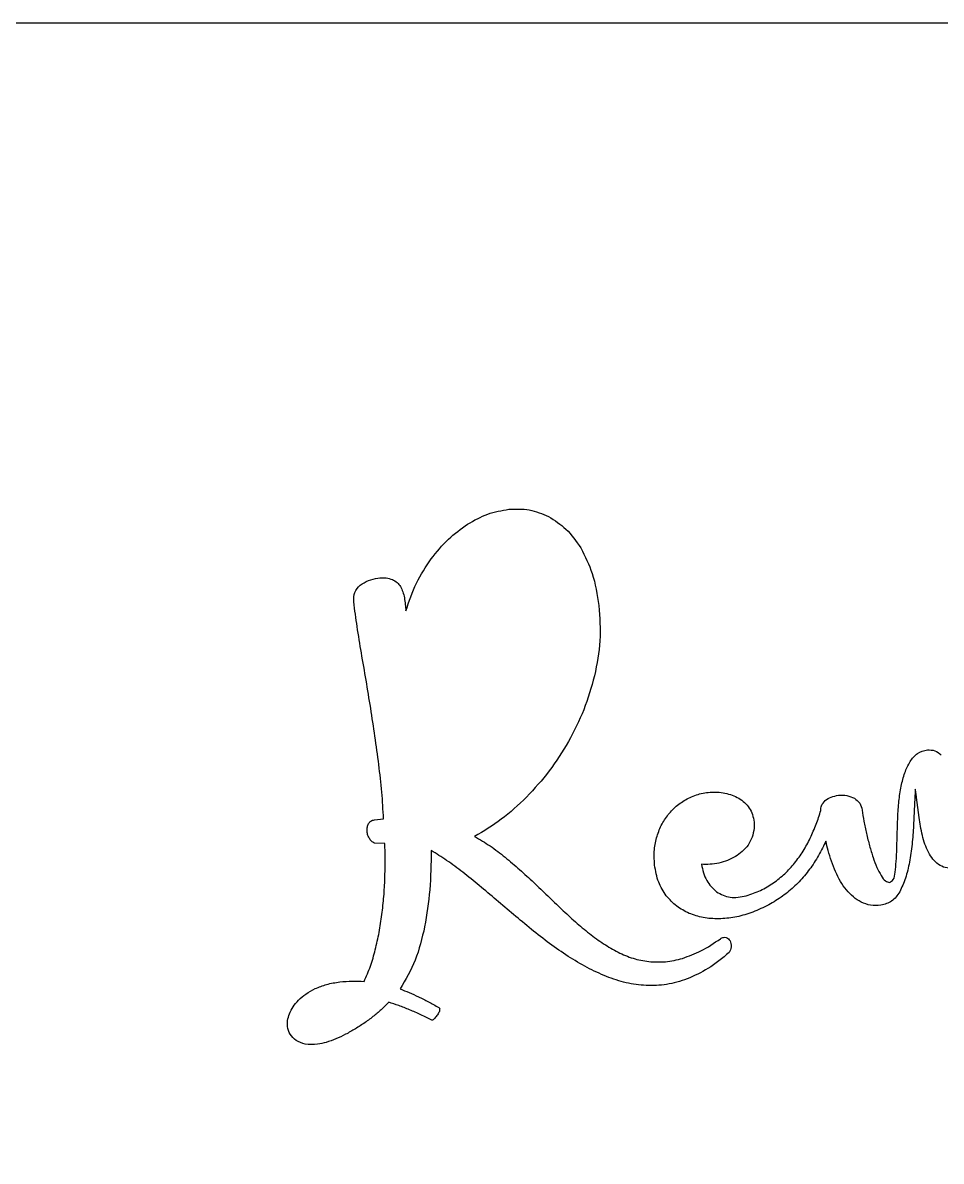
# Model space of a CAD drawing. Header units: millimetres. Extents: x -310 to 60, y -185 to 185.
# Drawn here: x -125.47 to -93.96, y 145.89 to 184.97 of the extents above; entities that cross this region are included whole.
import ezdxf

# ---------------------------------------------------------------- set-up
doc = ezdxf.new("R2010")
doc.units = ezdxf.units.MM
doc.layers.get('0').update_dxf_attribs({"linetype": 'CONTINUOUS'})

msp = doc.modelspace()

# ---------------------------------------------------------------- linework, layer by layer
for p, q in [((-94.724, 157.691), (-94.809, 158.382)), ((-113.405, 157.61), (-113.095, 157.648)), ((-113.051, 156.795), (-113.404, 156.812))]:
    msp.add_line(p, q)
msp.add_lwpolyline([(-200.681, -184.932), (-200.681, -185.032), (-240.681, -185.032), (-240.681, -184.932), (-245.424, -180.189), (-265.424, -180.189), (-270.262, -185.032), (-305.471, -185.032), (-310.471, -180.224), (-310.471, 179.968), (-305.471, 184.968), (54.529, 184.968), (59.529, 179.968), (59.529, -180.032), (54.529, -185.032), (19.319, -185.032), (14.482, -180.189), (-5.518, -180.189), (-10.261, -184.932), (-10.261, -185.032), (-50.261, -185.032), (-50.261, -184.932), (-55.004, -180.189), (-195.939, -180.189)], close=True)
for points, knots in [([(-110.214, 167.759), (-109.988, 167.888), (-109.546, 168.141), (-109.046, 168.228), (-108.802, 168.27)], [0, 0, 0, 0, 0.0776137, 0.151228, 0.151228, 0.151228, 0.151228]), ([(-108.802, 168.27), (-108.564, 168.28), (-108.089, 168.298), (-107.653, 168.113), (-107.435, 168.021)], [0, 0, 0, 0, 0.0706043, 0.1404421, 0.1404421, 0.1404421, 0.1404421]), ([(-111.464, 166.565), (-111.275, 166.802), (-110.912, 167.256), (-110.441, 167.595), (-110.214, 167.759)], [0, 0, 0, 0, 0.0901999, 0.1735233, 0.1735233, 0.1735233, 0.1735233]), ([(-107.435, 168.021), (-107.226, 167.888), (-106.782, 167.607), (-106.486, 167.171), (-106.33, 166.942)], [0, 0, 0, 0, 0.0736539, 0.1559745, 0.1559745, 0.1559745, 0.1559745]), ([(-106.33, 166.942), (-106.185, 166.656), (-105.87, 166.032), (-105.767, 165.339), (-105.712, 164.962)], [0, 0, 0, 0, 0.0953722, 0.2085549, 0.2085549, 0.2085549, 0.2085549]), ([(-112.327, 164.779), (-112.22, 165.106), (-112.012, 165.74), (-111.643, 166.296), (-111.464, 166.565)], [0, 0, 0, 0, 0.102725, 0.1991979, 0.1991979, 0.1991979, 0.1991979]), ([(-113.898, 165.662), (-113.806, 165.723), (-113.619, 165.845), (-113.399, 165.886), (-113.287, 165.906)], [0, 0, 0, 0, 0.03281542, 0.06637924, 0.06637924, 0.06637924, 0.06637924]), ([(-113.287, 165.906), (-113.194, 165.916), (-113.025, 165.932), (-112.863, 165.881), (-112.792, 165.858)], [0, 0, 0, 0, 0.02788105, 0.05024915, 0.05024915, 0.05024915, 0.05024915]), ([(-112.792, 165.858), (-112.734, 165.827), (-112.622, 165.768), (-112.549, 165.664), (-112.514, 165.614)], [0, 0, 0, 0, 0.01928247, 0.03742506, 0.03742506, 0.03742506, 0.03742506]), ([(-114.118, 165.091), (-114.122, 165.206), (-114.129, 165.428), (-113.973, 165.586), (-113.898, 165.662)], [0, 0, 0, 0, 0.03289765, 0.06365747, 0.06365747, 0.06365747, 0.06365747]), ([(-112.514, 165.614), (-112.485, 165.557), (-112.424, 165.435), (-112.397, 165.302), (-112.382, 165.231)], [0, 0, 0, 0, 0.0191671, 0.04063763, 0.04063763, 0.04063763, 0.04063763]), ([(-113.855, 163.34), (-113.906, 163.64), (-114.004, 164.222), (-114.081, 164.808), (-114.118, 165.091)], [0, 0, 0, 0, 0.0914209, 0.1770792, 0.1770792, 0.1770792, 0.1770792]), ([(-105.712, 164.962), (-105.681, 164.56), (-105.62, 163.752), (-105.778, 162.956), (-105.858, 162.557)], [0, 0, 0, 0, 0.1203493, 0.2420179, 0.2420179, 0.2420179, 0.2420179]), ([(-113.537, 161.444), (-113.589, 161.764), (-113.692, 162.396), (-113.801, 163.027), (-113.855, 163.34)], [0, 0, 0, 0, 0.0969785, 0.1921849, 0.1921849, 0.1921849, 0.1921849]), ([(-105.858, 162.557), (-105.968, 162.162), (-106.188, 161.377), (-106.565, 160.655), (-106.753, 160.295)], [0, 0, 0, 0, 0.1224284, 0.2438468, 0.2438468, 0.2438468, 0.2438468]), ([(-113.257, 159.508), (-113.3, 159.831), (-113.386, 160.478), (-113.487, 161.122), (-113.537, 161.444)], [0, 0, 0, 0, 0.0978093, 0.1956509, 0.1956509, 0.1956509, 0.1956509]), ([(-106.753, 160.295), (-106.962, 159.951), (-107.379, 159.268), (-107.923, 158.681), (-108.193, 158.389)], [0, 0, 0, 0, 0.1203655, 0.2394192, 0.2394192, 0.2394192, 0.2394192]), ([(-95.032, 159.612), (-94.956, 159.717), (-94.807, 159.922), (-94.561, 159.982), (-94.44, 160.011)], [0, 0, 0, 0, 0.03745313, 0.07347558, 0.07347558, 0.07347558, 0.07347558]), ([(-94.44, 160.011), (-94.351, 160.011), (-94.17, 160.012), (-94.034, 159.891), (-93.965, 159.83)], [0, 0, 0, 0, 0.02574445, 0.05249233, 0.05249233, 0.05249233, 0.05249233]), ([(-113.095, 157.648), (-113.112, 157.952), (-113.145, 158.573), (-113.219, 159.192), (-113.257, 159.508)], [0, 0, 0, 0, 0.0912011, 0.1867607, 0.1867607, 0.1867607, 0.1867607]), ([(-95.339, 158.764), (-95.304, 158.92), (-95.238, 159.216), (-95.098, 159.485), (-95.032, 159.612)], [0, 0, 0, 0, 0.04763207, 0.09049849, 0.09049849, 0.09049849, 0.09049849]), ([(-95.455, 157.692), (-95.446, 157.878), (-95.428, 158.238), (-95.368, 158.593), (-95.339, 158.764)], [0, 0, 0, 0, 0.0557762, 0.1079266, 0.1079266, 0.1079266, 0.1079266]), ([(-94.856, 158.666), (-94.865, 158.467), (-94.884, 158.052), (-94.904, 157.638), (-94.914, 157.422)], [0, 0, 0, 0, 0.0598306, 0.1245673, 0.1245673, 0.1245673, 0.1245673]), ([(-94.809, 158.382), (-94.815, 158.438), (-94.827, 158.533), (-94.847, 158.627), (-94.856, 158.666)], [0, 0, 0, 0, 0.01680272, 0.0288364, 0.0288364, 0.0288364, 0.0288364]), ([(-108.193, 158.389), (-108.472, 158.124), (-109.016, 157.607), (-109.661, 157.225), (-109.974, 157.04)], [0, 0, 0, 0, 0.115163, 0.224049, 0.224049, 0.224049, 0.224049]), ([(-103.327, 157.796), (-103.227, 157.907), (-103.027, 158.131), (-102.766, 158.282), (-102.634, 158.358)], [0, 0, 0, 0, 0.04432309, 0.08973951, 0.08973951, 0.08973951, 0.08973951]), ([(-102.634, 158.358), (-102.49, 158.42), (-102.195, 158.547), (-101.874, 158.557), (-101.71, 158.562)], [0, 0, 0, 0, 0.04661354, 0.09538216, 0.09538216, 0.09538216, 0.09538216]), ([(-101.71, 158.562), (-101.622, 158.558), (-101.449, 158.55), (-101.281, 158.503), (-101.198, 158.48)], [0, 0, 0, 0, 0.0262123, 0.0519848, 0.0519848, 0.0519848, 0.0519848]), ([(-101.198, 158.48), (-101.119, 158.451), (-100.961, 158.393), (-100.825, 158.293), (-100.758, 158.244)], [0, 0, 0, 0, 0.02526596, 0.05015873, 0.05015873, 0.05015873, 0.05015873]), ([(-98.095, 157.928), (-98.096, 157.987), (-98.087, 158.117), (-97.996, 158.218), (-97.945, 158.275)], [0.00808829, 0.00808829, 0.00808829, 0.00808829, 0.02517119, 0.04718557, 0.04718557, 0.04718557, 0.04718557]), ([(-97.945, 158.275), (-97.878, 158.318), (-97.739, 158.409), (-97.575, 158.437), (-97.489, 158.452)], [0, 0, 0, 0, 0.0235493, 0.04937525, 0.04937525, 0.04937525, 0.04937525]), ([(-97.489, 158.452), (-97.39, 158.458), (-97.2, 158.47), (-97.028, 158.388), (-96.944, 158.349)], [0, 0, 0, 0, 0.02910703, 0.05623642, 0.05623642, 0.05623642, 0.05623642]), ([(-96.944, 158.349), (-96.875, 158.297), (-96.736, 158.195), (-96.697, 158.028), (-96.677, 157.945)], [0, 0, 0, 0, 0.02517694, 0.04986154, 0.04986154, 0.04986154, 0.04986154]), ([(-100.758, 158.244), (-100.697, 158.188), (-100.574, 158.075), (-100.499, 157.926), (-100.462, 157.851)], [0, 0, 0, 0, 0.02463026, 0.04956542, 0.04956542, 0.04956542, 0.04956542]), ([(-98.457, 156.985), (-98.386, 157.144), (-98.249, 157.452), (-98.145, 157.773), (-98.095, 157.928)], [0, 0, 0, 0, 0.0521511, 0.1011393, 0.1011393, 0.1011393, 0.1011393]), ([(-96.677, 157.945), (-96.659, 157.818), (-96.621, 157.549), (-96.562, 157.284), (-96.53, 157.144)], [0, 0, 0, 0, 0.03841165, 0.08147879, 0.08147879, 0.08147879, 0.08147879]), ([(-113.662, 157.24), (-113.661, 157.283), (-113.659, 157.367), (-113.624, 157.444), (-113.607, 157.482)], [0, 0, 0, 0, 0.01273927, 0.02508408, 0.02508408, 0.02508408, 0.02508408]), ([(-113.607, 157.482), (-113.583, 157.515), (-113.533, 157.584), (-113.449, 157.601), (-113.405, 157.61)], [0, 0, 0, 0, 0.01181206, 0.02466748, 0.02466748, 0.02466748, 0.02466748]), ([(-103.729, 156.991), (-103.682, 157.137), (-103.589, 157.426), (-103.413, 157.674), (-103.327, 157.796)], [0, 0, 0, 0, 0.04596224, 0.0905004, 0.0905004, 0.0905004, 0.0905004]), ([(-100.462, 157.851), (-100.434, 157.769), (-100.375, 157.597), (-100.381, 157.416), (-100.385, 157.323)], [0, 0, 0, 0, 0.02594471, 0.05382578, 0.05382578, 0.05382578, 0.05382578]), ([(-95.488, 156.63), (-95.483, 156.8), (-95.473, 157.154), (-95.462, 157.508), (-95.455, 157.692)], [0, 0, 0, 0, 0.050829, 0.1062426, 0.1062426, 0.1062426, 0.1062426]), ([(-94.612, 157.076), (-94.635, 157.18), (-94.681, 157.384), (-94.71, 157.59), (-94.724, 157.691)], [0, 0, 0, 0, 0.03191444, 0.06252762, 0.06252762, 0.06252762, 0.06252762]), ([(-113.588, 156.983), (-113.609, 157.024), (-113.649, 157.106), (-113.658, 157.196), (-113.662, 157.24)], [0, 0, 0, 0, 0.01372227, 0.02692998, 0.02692998, 0.02692998, 0.02692998]), ([(-100.385, 157.323), (-100.401, 157.217), (-100.432, 157.011), (-100.54, 156.834), (-100.592, 156.747)], [0, 0, 0, 0, 0.03164288, 0.06172562, 0.06172562, 0.06172562, 0.06172562]), ([(-96.53, 157.144), (-96.496, 157.001), (-96.429, 156.725), (-96.344, 156.453), (-96.303, 156.322)], [0, 0, 0, 0, 0.04402002, 0.08527686, 0.08527686, 0.08527686, 0.08527686]), ([(-94.914, 157.422), (-94.928, 157.204), (-94.954, 156.78), (-95.022, 156.36), (-95.055, 156.156)], [0, 0, 0, 0, 0.0654211, 0.1275003, 0.1275003, 0.1275003, 0.1275003]), ([(-113.404, 156.812), (-113.441, 156.832), (-113.517, 156.872), (-113.564, 156.945), (-113.588, 156.983)], [0, 0, 0, 0, 0.01225333, 0.02550181, 0.02550181, 0.02550181, 0.02550181]), ([(-113.05, 155.604), (-113.045, 155.808), (-113.035, 156.205), (-113.046, 156.602), (-113.051, 156.795)], [0, 0, 0, 0, 0.0610308, 0.1190916, 0.1190916, 0.1190916, 0.1190916]), ([(-109.974, 157.04), (-109.793, 156.935), (-109.427, 156.723), (-109.094, 156.461), (-108.925, 156.328)], [0, 0, 0, 0, 0.0625718, 0.1268604, 0.1268604, 0.1268604, 0.1268604]), ([(-103.796, 156.057), (-103.808, 156.215), (-103.832, 156.529), (-103.764, 156.837), (-103.729, 156.991)], [0, 0, 0, 0, 0.04716502, 0.09400286, 0.09400286, 0.09400286, 0.09400286]), ([(-100.592, 156.747), (-100.654, 156.669), (-100.778, 156.513), (-100.944, 156.404), (-101.027, 156.349)], [0, 0, 0, 0, 0.02964736, 0.0592673, 0.0592673, 0.0592673, 0.0592673]), ([(-98.993, 156.127), (-98.892, 156.261), (-98.687, 156.531), (-98.534, 156.833), (-98.457, 156.985)], [0, 0, 0, 0, 0.0502186, 0.101292, 0.101292, 0.101292, 0.101292]), ([(-94.402, 156.498), (-94.445, 156.588), (-94.532, 156.775), (-94.585, 156.974), (-94.612, 157.076)], [0, 0, 0, 0, 0.03004245, 0.06168102, 0.06168102, 0.06168102, 0.06168102]), ([(-111.462, 156.555), (-111.467, 156.105), (-111.476, 155.227), (-111.617, 154.362), (-111.685, 153.94)], [0, 0, 0, 0, 0.1348923, 0.2627448, 0.2627448, 0.2627448, 0.2627448]), ([(-110.379, 155.811), (-110.561, 155.951), (-110.908, 156.219), (-111.283, 156.446), (-111.462, 156.555)], [0, 0, 0, 0, 0.0686483, 0.1314339, 0.1314339, 0.1314339, 0.1314339]), ([(-108.925, 156.328), (-108.758, 156.188), (-108.423, 155.906), (-108.103, 155.608), (-107.942, 155.458)], [0, 0, 0, 0, 0.0655053, 0.1313656, 0.1313656, 0.1313656, 0.1313656]), ([(-101.027, 156.349), (-101.116, 156.302), (-101.296, 156.206), (-101.493, 156.154), (-101.592, 156.129)], [0, 0, 0, 0, 0.03012171, 0.06087319, 0.06087319, 0.06087319, 0.06087319]), ([(-98.035, 156.644), (-98.126, 156.473), (-98.307, 156.138), (-98.54, 155.838), (-98.655, 155.691)], [0, 0, 0, 0, 0.0579601, 0.1138794, 0.1138794, 0.1138794, 0.1138794]), ([(-97.591, 155.832), (-97.639, 155.951), (-97.735, 156.187), (-97.807, 156.432), (-97.842, 156.553)], [0, 0, 0, 0, 0.03849061, 0.07640875, 0.07640875, 0.07640875, 0.07640875]), ([(-96.303, 156.322), (-96.262, 156.205), (-96.187, 155.988), (-96.077, 155.787), (-96.026, 155.695)], [0, 0, 0, 0, 0.03705369, 0.06867275, 0.06867275, 0.06867275, 0.06867275]), ([(-95.545, 155.813), (-95.531, 155.936), (-95.502, 156.208), (-95.493, 156.481), (-95.488, 156.63)], [0, 0, 0, 0, 0.03719278, 0.08192605, 0.08192605, 0.08192605, 0.08192605]), ([(-94.06, 156.08), (-94.127, 156.138), (-94.265, 156.257), (-94.355, 156.416), (-94.402, 156.498)], [0, 0, 0, 0, 0.0262376, 0.05427909, 0.05427909, 0.05427909, 0.05427909]), ([(-103.395, 155.006), (-103.493, 155.158), (-103.701, 155.479), (-103.763, 155.857), (-103.796, 156.057)], [0, 0, 0, 0, 0.0534819, 0.1135623, 0.1135623, 0.1135623, 0.1135623]), ([(-101.592, 156.129), (-101.693, 156.11), (-101.891, 156.073), (-102.093, 156.081), (-102.192, 156.085)], [0, 0, 0, 0, 0.03060914, 0.06024732, 0.06024732, 0.06024732, 0.06024732]), ([(-102.192, 156.085), (-102.149, 155.889), (-102.069, 155.521), (-101.798, 155.261), (-101.671, 155.14)], [0, 0, 0, 0, 0.0585412, 0.1101712, 0.1101712, 0.1101712, 0.1101712]), ([(-99.719, 155.446), (-99.586, 155.547), (-99.321, 155.749), (-99.102, 156.002), (-98.993, 156.127)], [0, 0, 0, 0, 0.05002179, 0.09984173, 0.09984173, 0.09984173, 0.09984173]), ([(-95.055, 156.156), (-95.093, 155.97), (-95.166, 155.619), (-95.319, 155.296), (-95.39, 155.144)], [0, 0, 0, 0, 0.0567569, 0.1068872, 0.1068872, 0.1068872, 0.1068872]), ([(-93.556, 155.961), (-93.65, 155.955), (-93.83, 155.945), (-93.986, 156.036), (-94.06, 156.08)], [0, 0, 0, 0, 0.02752044, 0.05286514, 0.05286514, 0.05286514, 0.05286514]), ([(-113.151, 154.359), (-113.126, 154.566), (-113.078, 154.98), (-113.059, 155.396), (-113.05, 155.604)], [0, 0, 0, 0, 0.0625109, 0.1250046, 0.1250046, 0.1250046, 0.1250046]), ([(-109.229, 154.864), (-109.422, 155.028), (-109.801, 155.349), (-110.189, 155.659), (-110.379, 155.811)], [0, 0, 0, 0, 0.0758836, 0.1489724, 0.1489724, 0.1489724, 0.1489724]), ([(-98.655, 155.691), (-98.777, 155.554), (-99.02, 155.281), (-99.313, 155.061), (-99.459, 154.952)], [0, 0, 0, 0, 0.0547753, 0.1094716, 0.1094716, 0.1094716, 0.1094716]), ([(-97.217, 155.205), (-97.289, 155.3), (-97.435, 155.496), (-97.538, 155.718), (-97.591, 155.832)], [0, 0, 0, 0, 0.03558405, 0.07317044, 0.07317044, 0.07317044, 0.07317044]), ([(-96.026, 155.695), (-95.984, 155.623), (-95.914, 155.505), (-95.783, 155.476), (-95.732, 155.464)], [0, 0, 0, 0, 0.02353443, 0.03884259, 0.03884259, 0.03884259, 0.03884259]), ([(-95.732, 155.464), (-95.688, 155.493), (-95.567, 155.571), (-95.554, 155.72), (-95.545, 155.813)], [0, 0, 0, 0, 0.01523225, 0.04147162, 0.04147162, 0.04147162, 0.04147162]), ([(-107.942, 155.458), (-107.783, 155.306), (-107.465, 155.003), (-107.148, 154.699), (-106.99, 154.547)], [0, 0, 0, 0, 0.0659729, 0.1317559, 0.1317559, 0.1317559, 0.1317559]), ([(-101.671, 155.14), (-101.519, 155.059), (-101.199, 154.889), (-100.844, 154.965), (-100.656, 155.004)], [0, 0, 0, 0, 0.0498854, 0.1052599, 0.1052599, 0.1052599, 0.1052599]), ([(-100.656, 155.004), (-100.487, 155.059), (-100.156, 155.166), (-99.863, 155.354), (-99.719, 155.446)], [0, 0, 0, 0, 0.0530458, 0.1039795, 0.1039795, 0.1039795, 0.1039795]), ([(-96.706, 154.783), (-96.801, 154.839), (-96.993, 154.953), (-97.142, 155.12), (-97.217, 155.205)], [0, 0, 0, 0, 0.03281013, 0.06666119, 0.06666119, 0.06666119, 0.06666119]), ([(-95.39, 155.144), (-95.471, 155.021), (-95.628, 154.783), (-95.902, 154.712), (-96.034, 154.677)], [0, 0, 0, 0, 0.04252245, 0.08211159, 0.08211159, 0.08211159, 0.08211159]), ([(-108.023, 153.852), (-108.227, 154.021), (-108.631, 154.356), (-109.031, 154.696), (-109.229, 154.864)], [0, 0, 0, 0, 0.0794809, 0.1575, 0.1575, 0.1575, 0.1575]), ([(-102.614, 154.401), (-102.762, 154.476), (-103.06, 154.629), (-103.283, 154.88), (-103.395, 155.006)], [0, 0, 0, 0, 0.04932269, 0.09964435, 0.09964435, 0.09964435, 0.09964435]), ([(-99.459, 154.952), (-99.618, 154.85), (-99.948, 154.638), (-100.312, 154.494), (-100.5, 154.419)], [0, 0, 0, 0, 0.0566107, 0.1171694, 0.1171694, 0.1171694, 0.1171694]), ([(-96.034, 154.677), (-96.155, 154.669), (-96.388, 154.652), (-96.603, 154.74), (-96.706, 154.783)], [0, 0, 0, 0, 0.03585463, 0.0688214, 0.0688214, 0.0688214, 0.0688214]), ([(-113.378, 153.152), (-113.332, 153.35), (-113.239, 153.749), (-113.18, 154.154), (-113.151, 154.359)], [0, 0, 0, 0, 0.0608648, 0.1228213, 0.1228213, 0.1228213, 0.1228213]), ([(-106.99, 154.547), (-106.833, 154.399), (-106.525, 154.108), (-106.196, 153.841), (-106.035, 153.709)], [0, 0, 0, 0, 0.0645916, 0.1270969, 0.1270969, 0.1270969, 0.1270969]), ([(-101.599, 154.211), (-101.778, 154.217), (-102.126, 154.226), (-102.454, 154.344), (-102.614, 154.401)], [0, 0, 0, 0, 0.0533055, 0.103809, 0.103809, 0.103809, 0.103809]), ([(-100.5, 154.419), (-100.681, 154.36), (-101.038, 154.244), (-101.413, 154.222), (-101.599, 154.211)], [0, 0, 0, 0, 0.0567254, 0.1122384, 0.1122384, 0.1122384, 0.1122384]), ([(-111.685, 153.94), (-111.775, 153.551), (-111.95, 152.798), (-112.337, 152.129), (-112.523, 151.806)], [0, 0, 0, 0, 0.1192405, 0.2304094, 0.2304094, 0.2304094, 0.2304094]), ([(-106.761, 152.925), (-106.975, 153.069), (-107.409, 153.359), (-107.817, 153.686), (-108.023, 153.852)], [0, 0, 0, 0, 0.0774566, 0.156688, 0.156688, 0.156688, 0.156688]), ([(-106.035, 153.709), (-105.875, 153.588), (-105.562, 153.35), (-105.218, 153.161), (-105.049, 153.068)], [0, 0, 0, 0, 0.0600787, 0.1176795, 0.1176795, 0.1176795, 0.1176795]), ([(-101.539, 153.53), (-101.505, 153.551), (-101.443, 153.588), (-101.371, 153.577), (-101.339, 153.572)], [0, 0, 0, 0, 0.01162385, 0.02106908, 0.02106908, 0.02106908, 0.02106908]), ([(-101.339, 153.572), (-101.312, 153.56), (-101.256, 153.534), (-101.225, 153.482), (-101.21, 153.455)], [0, 0, 0, 0, 0.00888052, 0.01781147, 0.01781147, 0.01781147, 0.01781147]), ([(-102.835, 152.857), (-102.622, 152.935), (-102.161, 153.103), (-101.757, 153.38), (-101.539, 153.53)], [0, 0, 0, 0, 0.0677923, 0.1465125, 0.1465125, 0.1465125, 0.1465125]), ([(-101.173, 153.254), (-101.176, 153.218), (-101.183, 153.147), (-101.221, 153.087), (-101.24, 153.059)], [0, 0, 0, 0, 0.01081872, 0.02093237, 0.02093237, 0.02093237, 0.02093237]), ([(-101.21, 153.455), (-101.198, 153.425), (-101.174, 153.36), (-101.173, 153.291), (-101.173, 153.254)], [0, 0, 0, 0, 0.00976735, 0.02058401, 0.02058401, 0.02058401, 0.02058401]), ([(-113.764, 152.065), (-113.687, 152.237), (-113.53, 152.59), (-113.429, 152.962), (-113.378, 153.152)], [0, 0, 0, 0, 0.0565602, 0.115532, 0.115532, 0.115532, 0.115532]), ([(-105.449, 152.234), (-105.672, 152.332), (-106.125, 152.532), (-106.547, 152.793), (-106.761, 152.925)], [0, 0, 0, 0, 0.073124, 0.1484571, 0.1484571, 0.1484571, 0.1484571]), ([(-105.049, 153.068), (-104.88, 152.99), (-104.543, 152.835), (-104.176, 152.775), (-103.994, 152.745)], [0, 0, 0, 0, 0.0556694, 0.110837, 0.110837, 0.110837, 0.110837]), ([(-103.994, 152.745), (-103.805, 152.734), (-103.413, 152.712), (-103.032, 152.807), (-102.835, 152.857)], [0, 0, 0, 0, 0.0565794, 0.1170361, 0.1170361, 0.1170361, 0.1170361]), ([(-101.24, 153.059), (-101.474, 152.863), (-101.914, 152.494), (-102.437, 152.26), (-102.682, 152.15)], [0, 0, 0, 0, 0.0910748, 0.1711598, 0.1711598, 0.1711598, 0.1711598]), ([(-115.438, 151.817), (-115.31, 151.87), (-115.039, 151.981), (-114.749, 152.025), (-114.596, 152.047)], [0, 0, 0, 0, 0.04129578, 0.08760305, 0.08760305, 0.08760305, 0.08760305]), ([(-114.596, 152.047), (-114.453, 152.062), (-114.176, 152.09), (-113.899, 152.073), (-113.764, 152.065)], [0, 0, 0, 0, 0.04295138, 0.08334569, 0.08334569, 0.08334569, 0.08334569]), ([(-104.087, 151.923), (-104.318, 151.946), (-104.785, 151.991), (-105.226, 152.152), (-105.449, 152.234)], [0, 0, 0, 0, 0.0693854, 0.1401959, 0.1401959, 0.1401959, 0.1401959]), ([(-102.682, 152.15), (-102.915, 152.075), (-103.372, 151.928), (-103.852, 151.925), (-104.087, 151.923)], [0, 0, 0, 0, 0.0731438, 0.1430486, 0.1430486, 0.1430486, 0.1430486]), ([(-116.012, 151.42), (-115.93, 151.495), (-115.757, 151.653), (-115.548, 151.76), (-115.438, 151.817)], [0, 0, 0, 0, 0.03307661, 0.07004636, 0.07004636, 0.07004636, 0.07004636]), ([(-112.523, 151.806), (-112.422, 151.767), (-112.211, 151.684), (-112.005, 151.588), (-111.898, 151.538)], [0, 0, 0, 0, 0.03256246, 0.0680377, 0.0680377, 0.0680377, 0.0680377]), ([(-116.323, 150.953), (-116.286, 151.034), (-116.207, 151.206), (-116.079, 151.346), (-116.012, 151.42)], [0, 0, 0, 0, 0.02675306, 0.05645838, 0.05645838, 0.05645838, 0.05645838]), ([(-112.914, 151.347), (-112.989, 151.271), (-113.149, 151.108), (-113.326, 150.963), (-113.42, 150.886)], [0, 0, 0, 0, 0.03198239, 0.06846825, 0.06846825, 0.06846825, 0.06846825]), ([(-112.2, 151.09), (-112.323, 151.141), (-112.558, 151.237), (-112.8, 151.312), (-112.914, 151.347)], [0, 0, 0, 0, 0.04006825, 0.07597122, 0.07597122, 0.07597122, 0.07597122]), ([(-111.898, 151.538), (-111.784, 151.482), (-111.547, 151.367), (-111.318, 151.237), (-111.2, 151.171)], [0, 0, 0, 0, 0.03819114, 0.07890756, 0.07890756, 0.07890756, 0.07890756]), ([(-116.391, 150.521), (-116.393, 150.589), (-116.398, 150.737), (-116.349, 150.877), (-116.323, 150.953)], [0, 0, 0, 0, 0.02032276, 0.04399991, 0.04399991, 0.04399991, 0.04399991]), ([(-113.42, 150.886), (-113.522, 150.807), (-113.728, 150.647), (-113.949, 150.508), (-114.06, 150.439)], [0, 0, 0, 0, 0.03890344, 0.07814789, 0.07814789, 0.07814789, 0.07814789]), ([(-111.436, 150.731), (-111.561, 150.795), (-111.812, 150.922), (-112.07, 151.034), (-112.2, 151.09)], [0, 0, 0, 0, 0.042227, 0.0844158, 0.0844158, 0.0844158, 0.0844158]), ([(-111.268, 150.89), (-111.283, 150.871), (-111.312, 150.835), (-111.343, 150.799), (-111.358, 150.783)], [0, 0, 0, 0, 0.00731933, 0.01400898, 0.01400898, 0.01400898, 0.01400898]), ([(-111.193, 151.014), (-111.203, 150.993), (-111.224, 150.949), (-111.253, 150.91), (-111.268, 150.89)], [0, 0, 0, 0, 0.00711519, 0.01455185, 0.01455185, 0.01455185, 0.01455185]), ([(-111.2, 151.171), (-111.192, 151.164), (-111.178, 151.152), (-111.173, 151.134), (-111.17, 151.126)], [0, 0, 0, 0, 0.002999929, 0.005473715, 0.005473715, 0.005473715, 0.005473715]), ([(-111.17, 151.126), (-111.17, 151.109), (-111.17, 151.07), (-111.185, 151.034), (-111.193, 151.014)], [0, 0, 0, 0, 0.00517881, 0.01148605, 0.01148605, 0.01148605, 0.01148605]), ([(-116.096, 150.038), (-116.173, 150.103), (-116.324, 150.233), (-116.369, 150.426), (-116.391, 150.521)], [0, 0, 0, 0, 0.02949054, 0.05799724, 0.05799724, 0.05799724, 0.05799724]), ([(-111.358, 150.783), (-111.37, 150.769), (-111.392, 150.745), (-111.423, 150.735), (-111.436, 150.731)], [0, 0, 0, 0, 0.005492956, 0.009531834, 0.009531834, 0.009531834, 0.009531834]), ([(-114.736, 150.09), (-114.844, 150.047), (-115.046, 149.965), (-115.261, 149.928), (-115.361, 149.91)], [0, 0, 0, 0, 0.03460613, 0.06516273, 0.06516273, 0.06516273, 0.06516273]), ([(-114.06, 150.439), (-114.172, 150.373), (-114.391, 150.245), (-114.623, 150.141), (-114.736, 150.09)], [0, 0, 0, 0, 0.03874675, 0.07617263, 0.07617263, 0.07617263, 0.07617263]), ([(-115.361, 149.91), (-115.505, 149.897), (-115.763, 149.873), (-115.994, 149.987), (-116.096, 150.038)], [0, 0, 0, 0, 0.04219691, 0.07589625, 0.07589625, 0.07589625, 0.07589625])]:
    msp.add_open_spline(points, degree=3, knots=knots)
for points in [[(-112.382, 165.231), (-112.37, 165.156), (-112.346, 165.006), (-112.333, 164.855), (-112.327, 164.779)], [(-97.924, 156.879), (-97.96, 156.801), (-97.998, 156.722), (-98.035, 156.644)], [(-97.842, 156.553), (-97.871, 156.662), (-97.899, 156.77), (-97.924, 156.879)]]:
    msp.add_open_spline(points, degree=3)

doc.saveas('drawing.dxf')
